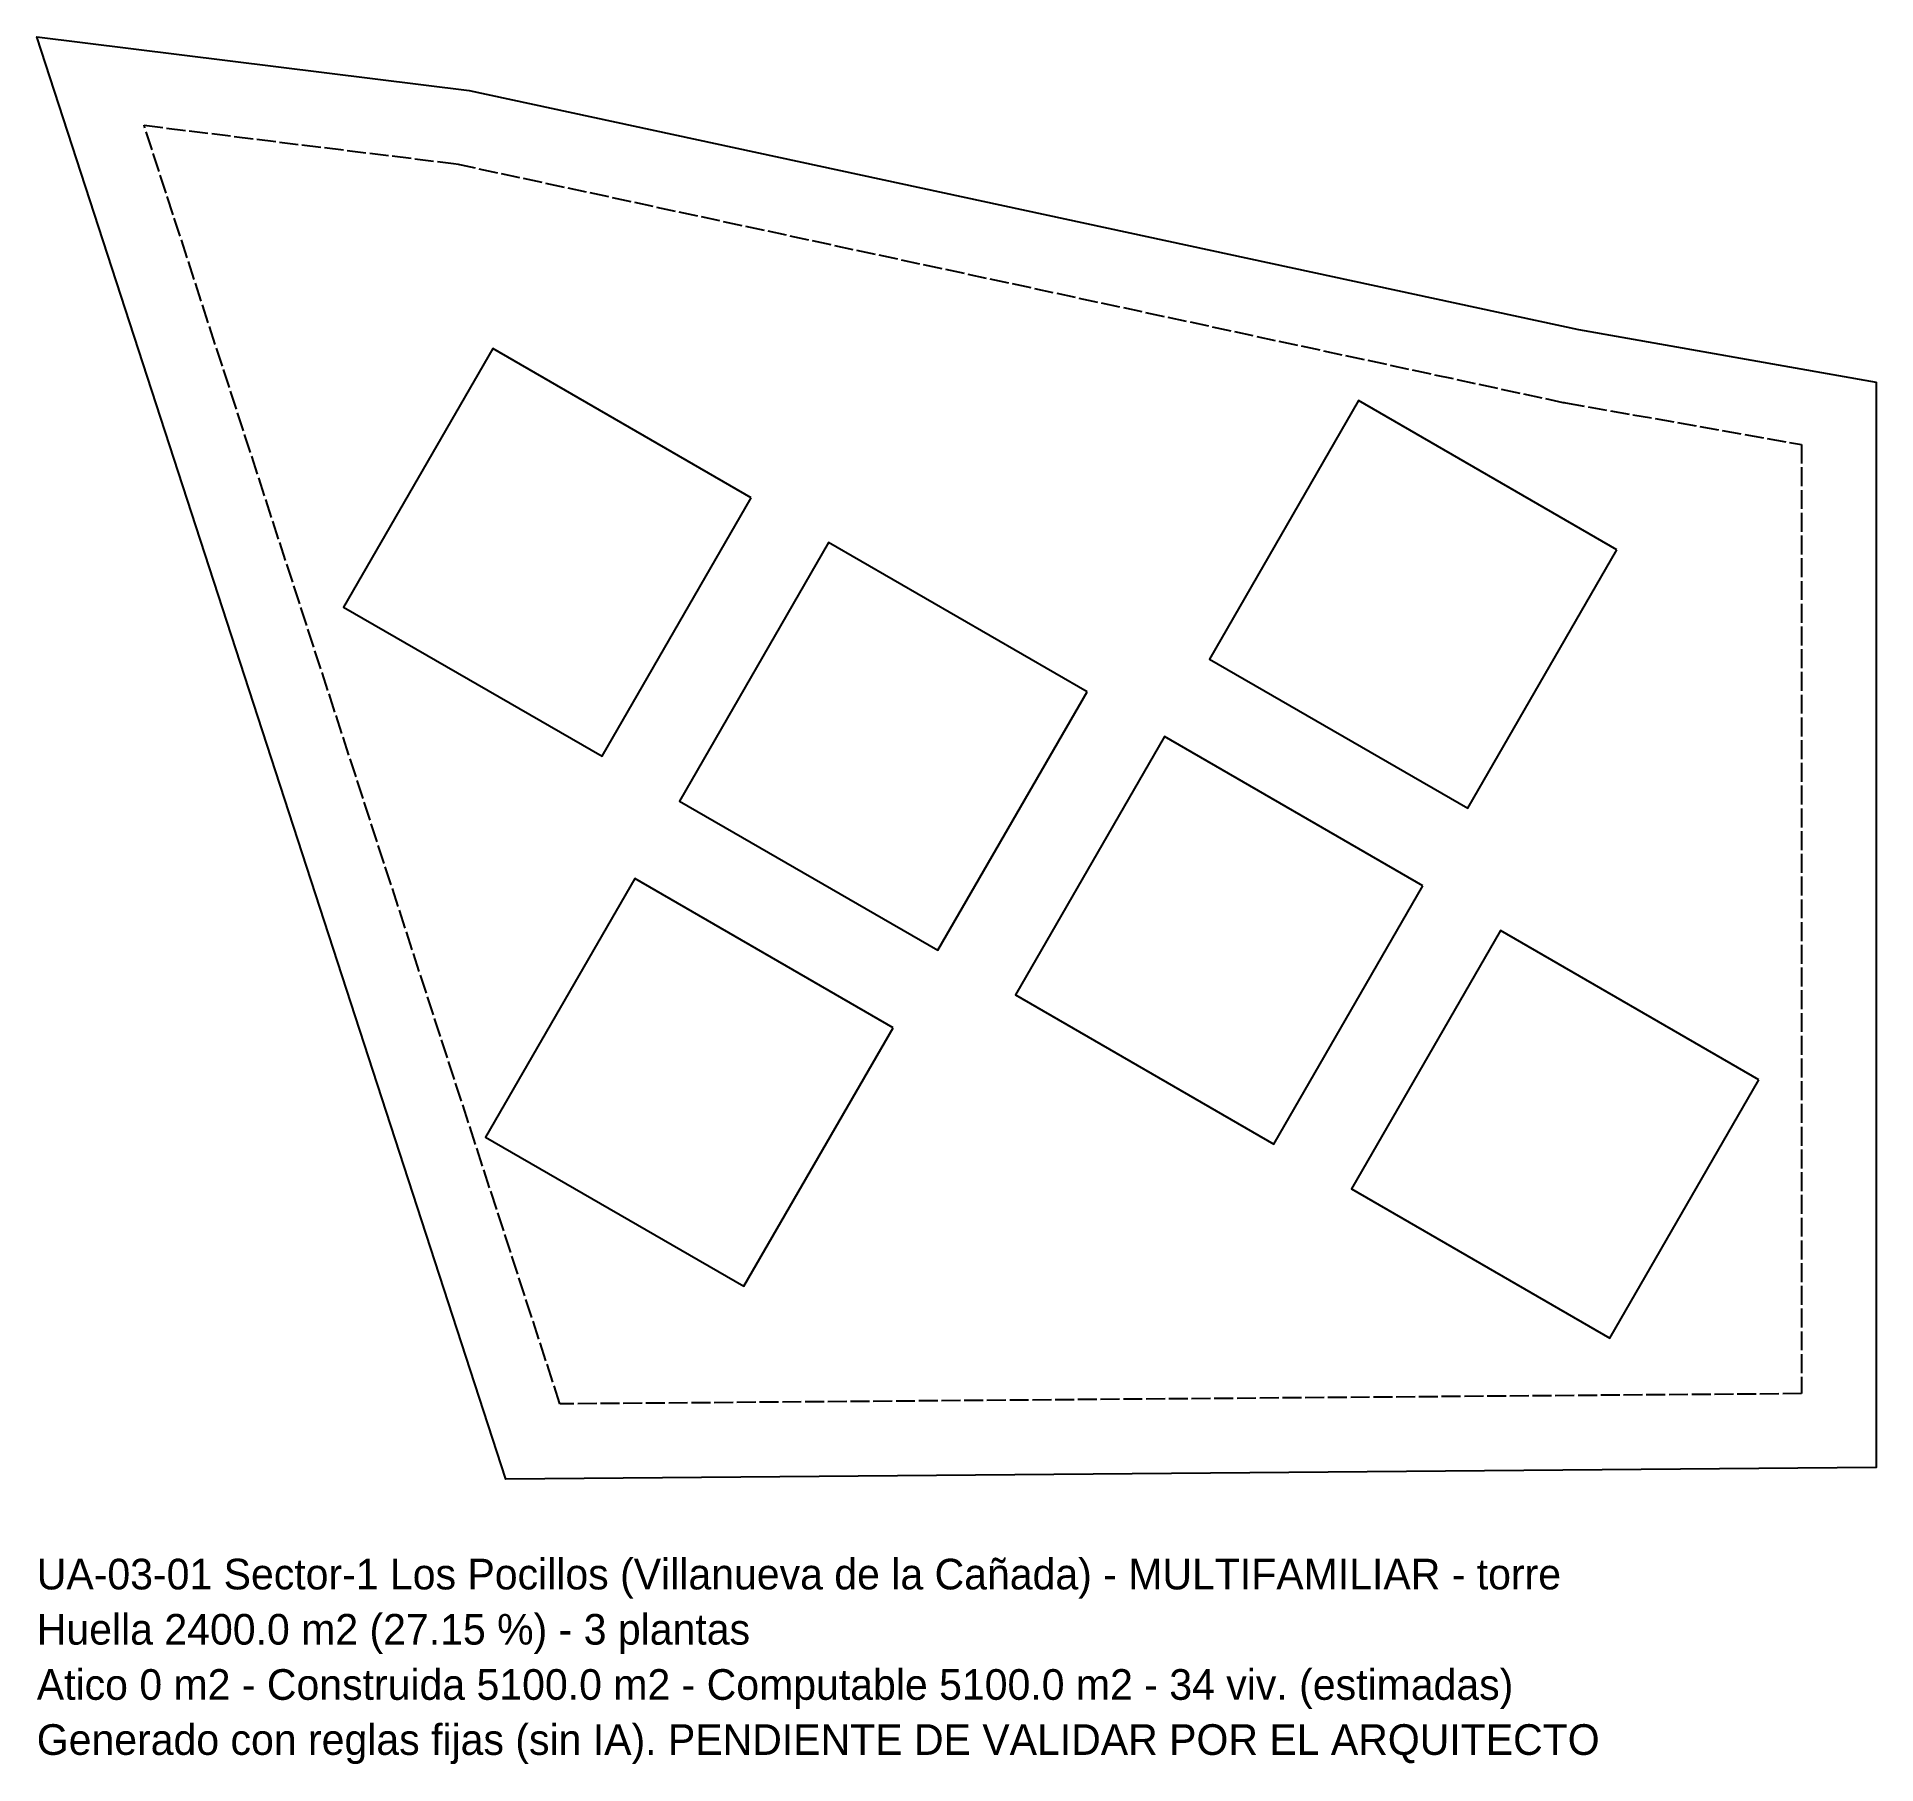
# Model space of a CAD drawing. Header units: metres. Extents: x 414865 to 414989, y 4478762 to 4478878.
import ezdxf

# ---------------------------------------------------------------- set-up
doc = ezdxf.new("R2010")
doc.units = ezdxf.units.M
doc.linetypes.add('DASHED', pattern=[1.524, 1.27, -0.254])
for name, color, linetype in [('HUELLA', 1, 'Continuous'), ('PARCELA', 7, 'Continuous'), ('TEXTO', 2, 'Continuous'), ('VOLUMEN_3D', 5, 'Continuous'), ('ZONA_EDIFICABLE', 3, 'Continuous')]:
    doc.layers.add(name, color=color, linetype=linetype)

msp = doc.modelspace()

# ---------------------------------------------------------------- linework, layer by layer
at = {"layer": 'HUELLA'}
for points in [[(414913.37, 4478847), (414896.05, 4478857), (414886.05, 4478839.68), (414903.37, 4478829.68), (414913.37, 4478847)], [(414971.4, 4478843.52), (414954.08, 4478853.52), (414944.08, 4478836.19), (414961.4, 4478826.19), (414971.4, 4478843.52)], [(414935.88, 4478834), (414918.56, 4478844), (414908.56, 4478826.68), (414925.88, 4478816.68), (414935.88, 4478834)], [(414958.4, 4478821), (414941.08, 4478831), (414931.08, 4478813.68), (414948.4, 4478803.68), (414958.4, 4478821)], [(414922.88, 4478811.48), (414905.56, 4478821.48), (414895.56, 4478804.16), (414912.88, 4478794.16), (414922.88, 4478811.48)], [(414980.92, 4478808), (414963.6, 4478818), (414953.6, 4478800.68), (414970.92, 4478790.68), (414980.92, 4478808)]]:
    msp.add_lwpolyline(points, close=True, dxfattribs=at)
at = {"layer": 'PARCELA'}
msp.add_lwpolyline([(414988.78, 4478854.76), (414988.78, 4478782), (414896.93, 4478781.24), (414865.48, 4478877.9), (414894.46, 4478874.31), (414968.83, 4478858.29)], close=True, dxfattribs=at)
at = {"layer": 'VOLUMEN_3D'}
for points in [[(414913.37, 4478847), (414896.05, 4478857), (414886.05, 4478839.68), (414903.37, 4478829.68), (414913.37, 4478847)], [(414971.4, 4478843.52), (414954.08, 4478853.52), (414944.08, 4478836.19), (414961.4, 4478826.19), (414971.4, 4478843.52)], [(414935.88, 4478834), (414918.56, 4478844), (414908.56, 4478826.68), (414925.88, 4478816.68), (414935.88, 4478834)], [(414958.4, 4478821), (414941.08, 4478831), (414931.08, 4478813.68), (414948.4, 4478803.68), (414958.4, 4478821)], [(414922.88, 4478811.48), (414905.56, 4478821.48), (414895.56, 4478804.16), (414912.88, 4478794.16), (414922.88, 4478811.48)], [(414980.92, 4478808), (414963.6, 4478818), (414953.6, 4478800.68), (414970.92, 4478790.68), (414980.92, 4478808)]]:
    msp.add_lwpolyline(points, close=True, dxfattribs=at)
at = {"layer": 'ZONA_EDIFICABLE', "linetype": 'DASHED'}
msp.add_lwpolyline([(414872.67, 4478871.97), (414893.62, 4478869.38), (414967.78, 4478853.4), (414967.87, 4478853.39), (414967.96, 4478853.37), (414983.78, 4478850.57), (414983.78, 4478786.96), (414900.55, 4478786.27), (414872.67, 4478871.97)], close=True, dxfattribs=at)

# ---------------------------------------------------------------- texts
at = {"layer": 'TEXTO'}
for s, p in [('UA-03-01 Sector-1 Los Pocillos (Villanueva de la Cañada) - MULTIFAMILIAR - torre', (414865.48, 4478773.84)), ('Huella 2400.0 m2 (27.15 %) - 3 plantas', (414865.48, 4478770.14)), ('Atico 0 m2 - Construida 5100.0 m2 - Computable 5100.0 m2 - 34 viv. (estimadas)', (414865.48, 4478766.44)), ('Generado con reglas fijas (sin IA). PENDIENTE DE VALIDAR POR EL ARQUITECTO', (414865.48, 4478762.75))]:
    msp.add_text(s, height=2.055, dxfattribs=at).set_placement(p)

doc.saveas('drawing.dxf')
